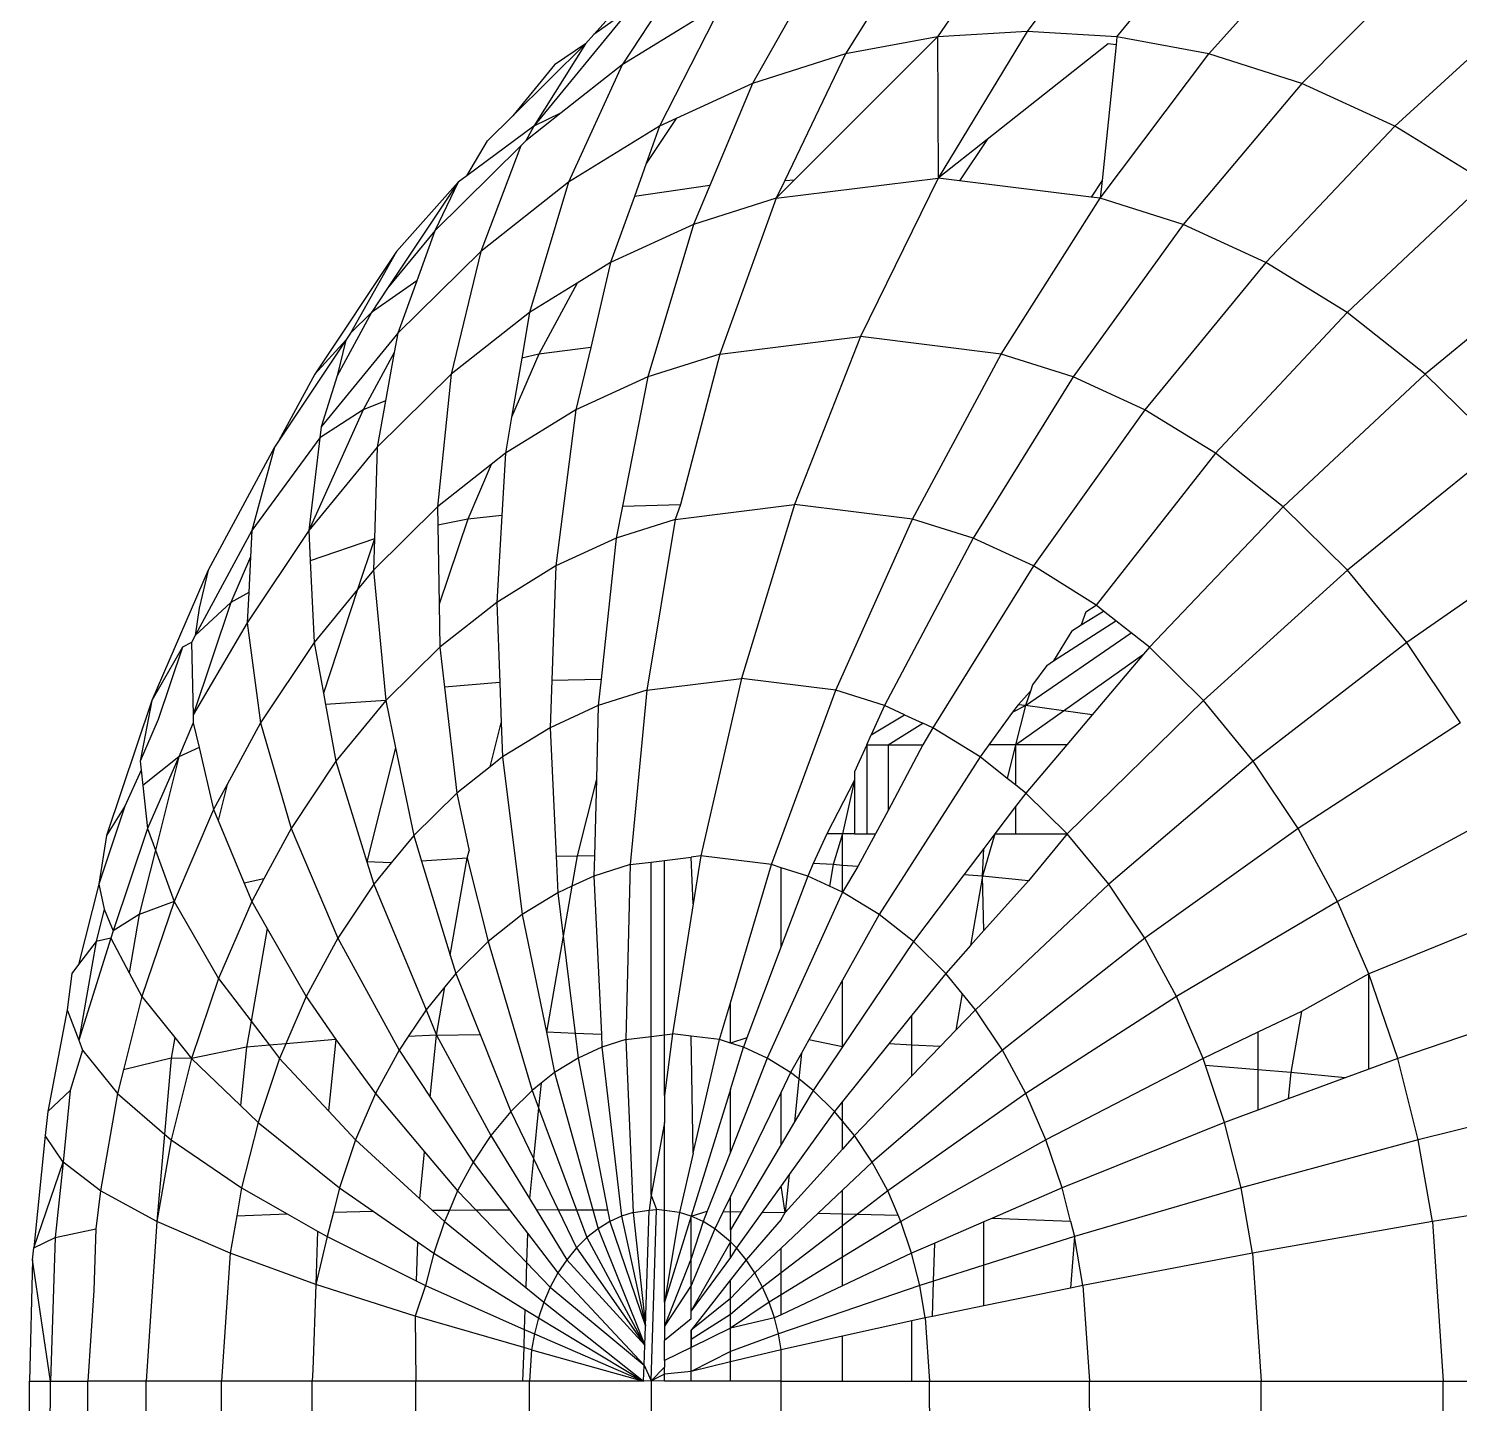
# Model space of a CAD drawing. Header units: millimetres. Extents: x 153 to 4750, y 92 to 3343.
# Drawn here: x 1300.39 to 1306.01, y 1089.03 to 1094.43 of the extents above; entities that cross this region are included whole.
import ezdxf

# ---------------------------------------------------------------- set-up
doc = ezdxf.new("R2010")
doc.units = ezdxf.units.MM

msp = doc.modelspace()

# ---------------------------------------------------------------- linework, layer by layer
for p, q in [((1304.3146, 1094.9147), (1303.9616, 1094.3974)), ((1304.7017, 1094.9383), (1304.3143, 1094.4189)), ((1304.6669, 1094.3974), (1305.0889, 1094.9147)), ((1303.9177, 1094.841), (1303.6001, 1094.3304)), ((1305.4858, 1094.841), (1305.0284, 1094.3304)), ((1302.8666, 1094.6918), (1302.6117, 1094.4065)), ((1303.5161, 1094.7135), (1303.2344, 1094.2142)), ((1305.8873, 1094.7135), (1305.3941, 1094.2142)), ((1302.9363, 1094.614), (1302.7227, 1094.2878)), ((1303.1157, 1094.5294), (1302.7227, 1094.2878)), ((1303.1157, 1094.5294), (1302.8697, 1094.0465)), ((1306.2878, 1094.5294), (1305.7589, 1094.0465)), ((1302.7543, 1094.5081), (1302.3754, 1094.0465)), ((1302.7543, 1094.5081), (1302.6117, 1094.4065)), ((1302.6117, 1094.4065), (1302.5788, 1094.3698)), ((1304.3143, 1094.4189), (1303.9616, 1094.3974)), ((1304.3143, 1094.4189), (1303.965, 1093.8428)), ((1304.6669, 1094.3974), (1304.3143, 1094.4189)), ((1302.5788, 1094.3698), (1302.2923, 1094.0872)), ((1302.5788, 1094.3698), (1302.3754, 1094.0465)), ((1302.5788, 1094.3698), (1302.4569, 1094.2878)), ((1303.9616, 1094.3974), (1303.3997, 1093.8353)), ((1303.9616, 1094.3974), (1303.6001, 1094.3304)), ((1303.9616, 1094.3974), (1303.965, 1093.8428)), ((1304.6327, 1094.3705), (1304.1572, 1093.9947)), ((1304.6637, 1094.3664), (1304.6087, 1093.8336)), ((1304.6637, 1094.3664), (1304.6327, 1094.3705)), ((1304.6669, 1094.3974), (1304.6637, 1094.3664)), ((1305.0284, 1094.3304), (1304.6669, 1094.3974)), ((1303.6001, 1094.3304), (1303.2344, 1094.2142)), ((1303.6001, 1094.3304), (1303.3618, 1093.8336)), ((1304.6015, 1093.7639), (1305.0284, 1094.3304)), ((1305.3941, 1094.2142), (1305.0284, 1094.3304)), ((1302.4569, 1094.2878), (1302.2923, 1094.0872)), ((1302.7227, 1094.2878), (1302.4832, 1094.0989)), ((1302.7227, 1094.2878), (1302.5117, 1093.8264)), ((1303.2344, 1094.2142), (1302.935, 1094.0766)), ((1303.2344, 1094.2142), (1303.0666, 1093.8135)), ((1305.3941, 1094.2142), (1304.9275, 1093.6603)), ((1305.7589, 1094.0465), (1305.3941, 1094.2142)), ((1302.2923, 1094.0872), (1302.1929, 1093.9891)), ((1302.4832, 1094.0989), (1302.3439, 1093.9891)), ((1302.4832, 1094.0989), (1302.3754, 1094.0465)), ((1302.935, 1094.0766), (1302.8168, 1093.8995)), ((1302.935, 1094.0766), (1302.8697, 1094.0465)), ((1302.3754, 1094.0465), (1302.1122, 1093.8516)), ((1302.3754, 1094.0465), (1302.3439, 1093.9891)), ((1302.8697, 1094.0465), (1302.5117, 1093.8264)), ((1302.8697, 1094.0465), (1302.8168, 1093.8995)), ((1305.7589, 1094.0465), (1305.2526, 1093.5109)), ((1306.1168, 1093.8264), (1305.7589, 1094.0465)), ((1302.3241, 1093.9697), (1301.9859, 1093.636)), ((1302.1122, 1093.8516), (1302.1929, 1093.9891)), ((1302.3241, 1093.9697), (1302.1667, 1093.5544)), ((1302.3439, 1093.9891), (1302.3241, 1093.9697)), ((1304.1572, 1093.9947), (1303.965, 1093.8428)), ((1304.1572, 1093.9947), (1304.0489, 1093.8324)), ((1302.8168, 1093.8995), (1302.7705, 1093.7703)), ((1302.1122, 1093.8516), (1302.0783, 1093.8264)), ((1302.0783, 1093.8264), (1301.8009, 1093.4107)), ((1302.0783, 1093.8264), (1301.836, 1093.5544)), ((1302.0783, 1093.8264), (1301.9859, 1093.636)), ((1302.5117, 1093.8264), (1302.1667, 1093.5544)), ((1302.5117, 1093.8264), (1302.3582, 1093.3147)), ((1303.0666, 1093.8135), (1302.7705, 1093.7703)), ((1303.0666, 1093.8135), (1303.0024, 1093.6603)), ((1303.3284, 1093.7639), (1303.965, 1093.8428)), ((1303.3284, 1093.7639), (1303.3997, 1093.8353)), ((1303.3618, 1093.8336), (1303.3284, 1093.7639)), ((1303.3618, 1093.8336), (1303.3997, 1093.8353)), ((1303.965, 1093.8428), (1303.6591, 1093.2197)), ((1304.0489, 1093.8324), (1303.965, 1093.8428)), ((1304.5652, 1093.7684), (1304.0489, 1093.8324)), ((1304.6087, 1093.8336), (1304.5652, 1093.7684)), ((1304.6087, 1093.8336), (1304.6015, 1093.7639)), ((1306.1168, 1093.8264), (1305.5717, 1093.3147)), ((1302.7705, 1093.7703), (1302.6773, 1093.5109)), ((1303.3284, 1093.7639), (1303.0024, 1093.6603)), ((1303.3284, 1093.7639), (1303.1064, 1093.1512)), ((1304.2117, 1093.1512), (1304.6015, 1093.7639)), ((1304.6015, 1093.7639), (1304.5652, 1093.7684)), ((1304.9275, 1093.6603), (1304.6015, 1093.7639)), ((1301.9859, 1093.636), (1301.8009, 1093.4107)), ((1301.9859, 1093.636), (1301.9149, 1093.4389)), ((1303.0024, 1093.6603), (1302.6773, 1093.5109)), ((1303.0024, 1093.6603), (1302.8234, 1093.0612)), ((1304.9275, 1093.6603), (1304.4947, 1093.0612)), ((1305.2526, 1093.5109), (1304.9275, 1093.6603)), ((1301.836, 1093.5544), (1301.5144, 1093.0723)), ((1301.836, 1093.5544), (1301.6549, 1093.2328)), ((1302.1667, 1093.5544), (1301.8406, 1093.2328)), ((1302.1667, 1093.5544), (1302.0507, 1093.0723)), ((1302.6773, 1093.5109), (1302.5463, 1093.4303)), ((1302.6773, 1093.5109), (1302.5988, 1093.1772)), ((1305.2526, 1093.5109), (1304.777, 1092.9315)), ((1305.5717, 1093.3147), (1305.2526, 1093.5109)), ((1306.4618, 1093.5544), (1305.8792, 1093.0723)), ((1301.9149, 1093.4389), (1301.7369, 1093.3147)), ((1301.8009, 1093.4107), (1301.7369, 1093.3147)), ((1301.9149, 1093.4389), (1301.8406, 1093.2328)), ((1302.5463, 1093.4303), (1302.3582, 1093.3147)), ((1302.5463, 1093.4303), (1302.3955, 1093.1512)), ((1301.7369, 1093.3147), (1301.6021, 1093.0652)), ((1301.7369, 1093.3147), (1301.6549, 1093.2328)), ((1302.3582, 1093.3147), (1302.0507, 1093.0723)), ((1302.3582, 1093.3147), (1302.3276, 1093.1346)), ((1305.5717, 1093.3147), (1305.054, 1092.7612)), ((1305.8792, 1093.0723), (1305.5717, 1093.3147)), ((1301.8406, 1093.2328), (1301.5392, 1092.8656)), ((1301.6549, 1093.2328), (1301.6368, 1093.2056)), ((1301.8406, 1093.2328), (1301.827, 1093.1571)), ((1301.6368, 1093.2056), (1301.3723, 1092.8093)), ((1301.6368, 1093.2056), (1301.5144, 1093.0723)), ((1301.6368, 1093.2056), (1301.6021, 1093.0652)), ((1302.5988, 1093.1772), (1302.3955, 1093.1512)), ((1302.5988, 1093.1772), (1302.5411, 1092.9315)), ((1303.1064, 1093.1512), (1303.6591, 1093.2197)), ((1303.6591, 1093.2197), (1303.4003, 1092.5603)), ((1304.2117, 1093.1512), (1303.6591, 1093.2197)), ((1301.827, 1093.1571), (1301.7051, 1092.9315)), ((1301.827, 1093.1571), (1301.7927, 1092.9668)), ((1302.3955, 1093.1512), (1302.2882, 1092.9026)), ((1302.3276, 1093.1346), (1302.2882, 1092.9026)), ((1302.3955, 1093.1512), (1302.3276, 1093.1346)), ((1303.1064, 1093.1512), (1302.8234, 1093.0612)), ((1303.1064, 1093.1512), (1302.9512, 1092.5603)), ((1303.8642, 1092.5028), (1304.2117, 1093.1512)), ((1304.4947, 1093.0612), (1304.2117, 1093.1512)), ((1301.5144, 1093.0723), (1301.3723, 1092.8093)), ((1301.6021, 1093.0652), (1301.5392, 1092.8656)), ((1302.0507, 1093.0723), (1301.76, 1092.7856)), ((1302.0507, 1093.0723), (1301.9971, 1092.5507)), ((1302.8234, 1093.0612), (1302.5411, 1092.9315)), ((1302.8234, 1093.0612), (1302.7236, 1092.553)), ((1304.4947, 1093.0612), (1304.1017, 1092.4273)), ((1304.777, 1092.9315), (1304.4947, 1093.0612)), ((1305.8792, 1093.0723), (1305.321, 1092.5507)), ((1306.1699, 1092.7856), (1305.8792, 1093.0723)), ((1301.7927, 1092.9668), (1301.7051, 1092.9315)), ((1301.7927, 1092.9668), (1301.76, 1092.7856)), ((1301.7051, 1092.9315), (1301.4913, 1092.4583)), ((1301.7051, 1092.9315), (1301.5341, 1092.8225)), ((1302.5411, 1092.9315), (1302.2641, 1092.7612)), ((1302.2882, 1092.9026), (1302.2641, 1092.7612)), ((1302.5411, 1092.9315), (1302.462, 1092.3185)), ((1304.777, 1092.9315), (1304.3386, 1092.3185)), ((1305.054, 1092.7612), (1304.777, 1092.9315)), ((1301.5392, 1092.8656), (1301.5341, 1092.8225)), ((1301.3565, 1092.7856), (1301.0952, 1092.3018)), ((1301.5341, 1092.8225), (1301.2674, 1092.4583)), ((1301.3565, 1092.7856), (1301.2674, 1092.4583)), ((1301.3723, 1092.8093), (1301.3565, 1092.7856)), ((1301.5341, 1092.8225), (1301.4913, 1092.4583)), ((1301.76, 1092.7856), (1301.4913, 1092.4583)), ((1301.76, 1092.7856), (1301.7487, 1092.4257)), ((1306.1699, 1092.7856), (1305.5733, 1092.3018)), ((1302.2641, 1092.7612), (1302.208, 1092.717)), ((1302.2641, 1092.7612), (1302.2497, 1092.5173)), ((1305.054, 1092.7612), (1304.5858, 1092.1639)), ((1305.321, 1092.5507), (1305.054, 1092.7612)), ((1302.208, 1092.717), (1301.9971, 1092.5507)), ((1302.208, 1092.717), (1302.1156, 1092.5028)), ((1301.9971, 1092.5507), (1301.7448, 1092.3018)), ((1301.9971, 1092.5507), (1301.9982, 1092.4783)), ((1302.7236, 1092.553), (1302.6989, 1092.4273)), ((1302.7236, 1092.553), (1302.9512, 1092.5603)), ((1302.9512, 1092.5603), (1302.9312, 1092.5011)), ((1302.9312, 1092.5011), (1303.4003, 1092.5603)), ((1303.4003, 1092.5603), (1303.191, 1091.8763)), ((1303.8642, 1092.5028), (1303.4003, 1092.5603)), ((1305.321, 1092.5507), (1304.7952, 1091.9988)), ((1305.5733, 1092.3018), (1305.321, 1092.5507)), ((1302.1156, 1092.5028), (1301.9982, 1092.4783)), ((1302.1156, 1092.5028), (1302.0029, 1092.1682)), ((1302.2497, 1092.5173), (1302.1156, 1092.5028)), ((1302.2497, 1092.5173), (1302.2295, 1092.1755)), ((1302.9312, 1092.5011), (1302.6989, 1092.4273)), ((1302.9312, 1092.5011), (1302.8192, 1091.8302)), ((1303.5627, 1091.8302), (1303.8642, 1092.5028)), ((1304.1017, 1092.4273), (1303.8642, 1092.5028)), ((1301.2674, 1092.4583), (1301.0442, 1092.045)), ((1301.4913, 1092.4583), (1301.2491, 1092.0952)), ((1301.2674, 1092.4583), (1301.2622, 1092.3542)), ((1301.4913, 1092.4583), (1301.4968, 1092.3381)), ((1301.9982, 1092.4783), (1302.0029, 1092.1682)), ((1306.4386, 1092.4583), (1305.8066, 1092.0176)), ((1301.7487, 1092.4257), (1301.4968, 1092.3381)), ((1301.7487, 1092.4257), (1301.683, 1092.2265)), ((1301.7487, 1092.4257), (1301.7448, 1092.3018)), ((1302.6989, 1092.4273), (1302.462, 1092.3185)), ((1302.6989, 1092.4273), (1302.64, 1091.8742)), ((1304.1017, 1092.4273), (1303.7531, 1091.7697)), ((1304.3386, 1092.3185), (1304.1017, 1092.4273)), ((1301.2622, 1092.3542), (1301.185, 1092.1755)), ((1301.2622, 1092.3542), (1301.2551, 1092.2147)), ((1301.4968, 1092.3381), (1301.5115, 1092.0176)), ((1301.0952, 1092.3018), (1300.8742, 1091.7899)), ((1301.0952, 1092.3018), (1301.0606, 1092.1521)), ((1301.7448, 1092.3018), (1301.683, 1092.2265)), ((1301.7448, 1092.3018), (1301.7936, 1091.7899)), ((1302.462, 1092.3185), (1302.2295, 1092.1755)), ((1302.462, 1092.3185), (1302.4457, 1091.8692)), ((1304.3386, 1092.3185), (1303.943, 1091.6825)), ((1304.5858, 1092.1639), (1304.3386, 1092.3185)), ((1305.5733, 1092.3018), (1305.007, 1091.7899)), ((1305.8066, 1092.0176), (1305.5733, 1092.3018)), ((1301.2551, 1092.2147), (1301.185, 1092.1755)), ((1301.2551, 1092.2147), (1301.2491, 1092.0952)), ((1301.683, 1092.2265), (1301.5115, 1092.0176)), ((1301.683, 1092.2265), (1301.5484, 1091.8185)), ((1301.185, 1092.1755), (1301.0362, 1091.7336)), ((1301.185, 1092.1755), (1301.0442, 1092.045)), ((1302.0029, 1092.1682), (1302.0054, 1091.9988)), ((1302.2295, 1092.1755), (1302.0054, 1091.9988)), ((1302.2295, 1092.1755), (1302.2415, 1091.861)), ((1304.5445, 1092.1388), (1304.5858, 1092.1639)), ((1304.6145, 1092.1413), (1304.5858, 1092.1639)), ((1301.0606, 1092.1521), (1301.0442, 1092.045)), ((1304.4184, 1091.9455), (1304.6634, 1092.1028)), ((1304.5267, 1092.0868), (1304.6145, 1092.1413)), ((1304.5445, 1092.1388), (1304.5267, 1092.0868)), ((1304.6634, 1092.1028), (1304.6145, 1092.1413)), ((1304.7232, 1092.0556), (1304.6634, 1092.1028)), ((1301.0442, 1092.045), (1301.0295, 1092.0176)), ((1301.2491, 1092.0952), (1301.0362, 1091.7336)), ((1301.2491, 1092.0952), (1301.3012, 1091.7024)), ((1304.308, 1091.7697), (1304.7232, 1092.0556)), ((1304.4901, 1092.0641), (1304.4184, 1091.9455)), ((1304.4901, 1092.0641), (1304.5267, 1092.0868)), ((1304.7952, 1091.9988), (1304.7232, 1092.0556)), ((1300.9944, 1091.9988), (1300.8742, 1091.7899)), ((1300.9944, 1091.9988), (1300.8989, 1091.7151)), ((1301.0295, 1092.0176), (1300.9944, 1091.9988)), ((1301.0295, 1092.0176), (1301.0362, 1091.7336)), ((1301.5115, 1092.0176), (1301.3012, 1091.7024)), ((1301.5115, 1092.0176), (1301.5484, 1091.8185)), ((1302.0054, 1091.9988), (1301.7936, 1091.7899)), ((1302.0054, 1091.9988), (1302.0239, 1091.842)), ((1304.7952, 1091.9988), (1304.772, 1091.9715)), ((1305.007, 1091.7899), (1304.7952, 1091.9988)), ((1305.8066, 1092.0176), (1305.2028, 1091.5514)), ((1306.0169, 1091.7024), (1305.8066, 1092.0176)), ((1304.3911, 1091.9279), (1304.4184, 1091.9455)), ((1304.4574, 1091.7491), (1304.772, 1091.9715)), ((1304.772, 1091.9715), (1304.5699, 1091.7336)), ((1302.8192, 1091.8302), (1303.191, 1091.8763)), ((1303.191, 1091.8763), (1303.0315, 1091.1793)), ((1303.5627, 1091.8302), (1303.191, 1091.8763)), ((1304.3911, 1091.9279), (1304.3356, 1091.8516)), ((1302.2415, 1091.861), (1302.0239, 1091.842)), ((1302.0239, 1091.842), (1302.073, 1091.4263)), ((1302.2415, 1091.861), (1302.2475, 1091.7026)), ((1302.4457, 1091.8692), (1302.439, 1091.6825)), ((1302.4457, 1091.8692), (1302.64, 1091.8742)), ((1302.64, 1091.8742), (1302.6288, 1091.7697)), ((1302.8192, 1091.8302), (1302.6288, 1091.7697)), ((1302.8192, 1091.8302), (1302.7536, 1091.1448)), ((1303.3094, 1091.1448), (1303.5627, 1091.8302)), ((1303.7531, 1091.7697), (1303.5627, 1091.8302)), ((1304.327, 1091.8261), (1304.2783, 1091.7728)), ((1304.327, 1091.8261), (1304.308, 1091.7697)), ((1304.3356, 1091.8516), (1304.327, 1091.8261)), ((1300.8742, 1091.7899), (1300.6954, 1091.2589)), ((1300.8742, 1091.7899), (1300.8282, 1091.5514)), ((1301.5484, 1091.8185), (1301.5566, 1091.7739)), ((1301.7936, 1091.7899), (1301.5566, 1091.7739)), ((1301.5566, 1091.7739), (1301.5978, 1091.5514)), ((1301.7936, 1091.7899), (1301.5978, 1091.5514)), ((1301.7936, 1091.7899), (1301.8321, 1091.6038)), ((1302.6288, 1091.7697), (1302.439, 1091.6825)), ((1302.6288, 1091.7697), (1302.6213, 1091.4808)), ((1303.7531, 1091.7697), (1303.7015, 1091.6549)), ((1303.832, 1091.7335), (1303.7531, 1091.7697)), ((1304.2783, 1091.7728), (1304.2571, 1091.7437)), ((1304.2571, 1091.7437), (1304.308, 1091.7697)), ((1304.308, 1091.7697), (1304.2685, 1091.6156)), ((1304.308, 1091.7697), (1304.2783, 1091.7728)), ((1304.4574, 1091.7491), (1304.308, 1091.7697)), ((1305.007, 1091.7899), (1304.4718, 1091.2656)), ((1305.2028, 1091.5514), (1305.007, 1091.7899)), ((1300.8989, 1091.7151), (1300.8282, 1091.5514)), ((1301.0362, 1091.7336), (1301.037, 1091.7024)), ((1303.7015, 1091.6549), (1303.832, 1091.7335)), ((1303.832, 1091.7335), (1303.9041, 1091.7003)), ((1304.2571, 1091.7437), (1304.164, 1091.6156)), ((1304.2685, 1091.6156), (1304.4574, 1091.7491)), ((1304.5699, 1091.7336), (1304.4574, 1091.7491)), ((1304.5699, 1091.7336), (1304.4697, 1091.6156)), ((1301.037, 1091.7024), (1300.9804, 1091.5679)), ((1301.037, 1091.7024), (1301.0599, 1091.6049)), ((1301.3012, 1091.7024), (1301.1703, 1091.46)), ((1301.3012, 1091.7024), (1301.4213, 1091.2868)), ((1302.2039, 1091.5295), (1302.2475, 1091.7026)), ((1302.2475, 1091.7026), (1302.2526, 1091.5679)), ((1302.439, 1091.6825), (1302.2526, 1091.5679)), ((1302.439, 1091.6825), (1302.4626, 1091.1777)), ((1303.6846, 1091.6156), (1303.7015, 1091.6549)), ((1303.7677, 1091.6156), (1303.9041, 1091.7003)), ((1303.943, 1091.6825), (1303.9041, 1091.7003)), ((1303.943, 1091.6825), (1303.9048, 1091.6156)), ((1304.1293, 1091.5679), (1303.943, 1091.6825)), ((1306.0169, 1091.7024), (1305.3793, 1091.2868)), ((1301.0599, 1091.6049), (1300.9804, 1091.5679)), ((1301.0599, 1091.6049), (1301.117, 1091.3614)), ((1301.8321, 1091.6038), (1301.7193, 1091.1558)), ((1301.8321, 1091.6038), (1301.9033, 1091.2589)), ((1303.6846, 1091.6156), (1303.6544, 1091.5503)), ((1303.6846, 1091.6156), (1303.6846, 1091.2656)), ((1303.6846, 1091.6156), (1303.7677, 1091.6156)), ((1303.7677, 1091.6156), (1303.7677, 1091.3572)), ((1303.7677, 1091.6156), (1303.9048, 1091.6156)), ((1303.9048, 1091.6156), (1303.7677, 1091.3572)), ((1304.164, 1091.6156), (1304.1293, 1091.5679)), ((1304.2685, 1091.6156), (1304.164, 1091.6156)), ((1304.2685, 1091.6156), (1304.236, 1091.4837)), ((1304.2685, 1091.6156), (1304.2685, 1091.4581)), ((1304.4697, 1091.6156), (1304.2685, 1091.6156)), ((1304.4697, 1091.6156), (1304.3089, 1091.4263)), ((1300.8282, 1091.5514), (1300.832, 1091.5166)), ((1300.9804, 1091.5679), (1300.8388, 1091.4557)), ((1300.9804, 1091.5679), (1300.8575, 1091.2868)), ((1300.9804, 1091.5679), (1300.8883, 1091.2019)), ((1301.5978, 1091.5514), (1301.4213, 1091.2868)), ((1301.5978, 1091.5514), (1301.7193, 1091.1558)), ((1302.2526, 1091.5679), (1302.2039, 1091.5295)), ((1302.2526, 1091.5679), (1302.3301, 1090.9487)), ((1303.6544, 1091.5503), (1303.6361, 1091.5095)), ((1304.1293, 1091.5679), (1303.7329, 1090.9487)), ((1304.236, 1091.4837), (1304.1293, 1091.5679)), ((1305.2028, 1091.5514), (1304.6355, 1091.0677)), ((1305.3793, 1091.2868), (1305.2028, 1091.5514)), ((1300.832, 1091.5166), (1300.7685, 1091.374)), ((1300.832, 1091.5166), (1300.8388, 1091.4557)), ((1302.2039, 1091.5295), (1302.073, 1091.4263)), ((1303.6361, 1091.5095), (1303.6361, 1091.4774)), ((1304.2685, 1091.4581), (1304.236, 1091.4837)), ((1300.8388, 1091.4557), (1300.8575, 1091.2868)), ((1301.1703, 1091.46), (1301.117, 1091.3614)), ((1301.1703, 1091.46), (1301.1347, 1091.3187)), ((1302.073, 1091.4263), (1301.9033, 1091.2589)), ((1302.073, 1091.4263), (1302.1208, 1091.1993)), ((1302.6213, 1091.4808), (1302.5454, 1091.1793)), ((1302.6213, 1091.4808), (1302.6133, 1091.1781)), ((1303.6361, 1091.4774), (1303.5264, 1091.2656)), ((1303.6361, 1091.4774), (1303.5885, 1091.2656)), ((1303.6361, 1091.4774), (1303.6361, 1091.2656)), ((1304.3089, 1091.4263), (1304.2685, 1091.4581)), ((1304.3089, 1091.4263), (1304.2685, 1091.373)), ((1304.4718, 1091.2656), (1304.3089, 1091.4263)), ((1300.7685, 1091.374), (1300.6653, 1091.0677)), ((1300.7685, 1091.374), (1300.6954, 1091.2589)), ((1304.2685, 1091.373), (1304.1872, 1091.2656)), ((1304.2685, 1091.373), (1304.2685, 1091.2656)), ((1301.117, 1091.3614), (1300.9613, 1091.0006)), ((1301.117, 1091.3614), (1301.1347, 1091.3187)), ((1301.1347, 1091.3187), (1301.237, 1091.0722)), ((1303.7677, 1091.3572), (1303.7183, 1091.2656)), ((1306.2011, 1091.3614), (1305.5339, 1091.0006)), ((1300.6954, 1091.2589), (1300.6653, 1091.0677)), ((1300.8575, 1091.2868), (1300.7222, 1090.8849)), ((1300.8575, 1091.2868), (1300.8883, 1091.2019)), ((1301.4213, 1091.2868), (1301.3145, 1091.089)), ((1301.4213, 1091.2868), (1301.6049, 1090.8557)), ((1301.9033, 1091.2589), (1301.815, 1091.1513)), ((1301.9033, 1091.2589), (1301.9338, 1091.1591)), ((1303.5264, 1091.2656), (1303.4738, 1091.1487)), ((1303.5885, 1091.2656), (1303.5264, 1091.2656)), ((1303.5885, 1091.2656), (1303.5523, 1091.1448)), ((1303.5885, 1091.1421), (1303.5885, 1091.2656)), ((1303.6361, 1091.2656), (1303.5885, 1091.2656)), ((1303.6361, 1091.2656), (1303.6846, 1091.2656)), ((1303.7183, 1091.2656), (1303.6491, 1091.1374)), ((1303.6846, 1091.2656), (1303.7183, 1091.2656)), ((1304.1872, 1091.2656), (1304.1394, 1091.0996)), ((1304.1872, 1091.2656), (1304.1442, 1091.2087)), ((1304.1872, 1091.2656), (1304.2685, 1091.2656)), ((1304.2685, 1091.2656), (1304.4718, 1091.2656)), ((1304.4718, 1091.2656), (1304.3195, 1091.0812)), ((1304.6355, 1091.0677), (1304.4718, 1091.2656)), ((1305.3793, 1091.2868), (1304.777, 1090.8557)), ((1305.5339, 1091.0006), (1305.3793, 1091.2868)), ((1300.8883, 1091.2019), (1300.8246, 1090.9487)), ((1300.8883, 1091.2019), (1300.9613, 1091.0006)), ((1304.1442, 1091.2087), (1304.0658, 1091.1053)), ((1304.1394, 1091.0996), (1304.1442, 1091.2087)), ((1301.815, 1091.1513), (1301.7193, 1091.1558)), ((1301.7193, 1091.1558), (1301.7464, 1091.0677)), ((1301.815, 1091.1513), (1301.7464, 1091.0677)), ((1302.1137, 1091.1709), (1301.9338, 1091.1591)), ((1301.9338, 1091.1591), (1302.0472, 1090.7888)), ((1302.0472, 1090.7888), (1302.1137, 1091.1709)), ((1302.1137, 1091.1709), (1302.1208, 1091.1993)), ((1302.1137, 1091.1709), (1302.1958, 1090.8429)), ((1302.4626, 1091.1777), (1302.5454, 1091.1793)), ((1302.4626, 1091.1777), (1302.4694, 1091.0344)), ((1302.5454, 1091.1793), (1302.5246, 1091.0598)), ((1302.6133, 1091.1781), (1302.5454, 1091.1793)), ((1302.6133, 1091.1781), (1302.6113, 1091.0996)), ((1302.7536, 1091.1448), (1302.6113, 1091.0996)), ((1302.7536, 1091.1448), (1302.7372, 1090.4575)), ((1302.7536, 1091.1448), (1302.837, 1091.1552)), ((1302.837, 1091.1552), (1302.8888, 1091.1616)), ((1302.837, 1090.4699), (1302.837, 1091.1552)), ((1302.8888, 1091.1616), (1302.9933, 1091.1746)), ((1302.8888, 1090.4763), (1302.8888, 1091.1616)), ((1303.0315, 1091.1793), (1302.9933, 1091.1746)), ((1303.0016, 1090.9903), (1302.9933, 1091.1746)), ((1303.0315, 1091.1793), (1303.0016, 1090.9903)), ((1303.3094, 1091.1448), (1303.0315, 1091.1793)), ((1303.1477, 1090.6017), (1303.3094, 1091.1448)), ((1303.3475, 1091.1327), (1303.3094, 1091.1448)), ((1303.4738, 1091.1487), (1303.4517, 1091.0996)), ((1303.5523, 1091.1448), (1303.4738, 1091.1487)), ((1303.5523, 1091.1448), (1303.5376, 1091.0601)), ((1303.5885, 1091.1421), (1303.5523, 1091.1448)), ((1301.3145, 1091.089), (1301.237, 1091.0722)), ((1301.3145, 1091.089), (1301.2667, 1091.0006)), ((1302.6113, 1091.0996), (1302.5246, 1091.0598)), ((1302.6113, 1091.0996), (1302.6407, 1090.4778)), ((1303.3475, 1090.8227), (1303.3475, 1091.1327)), ((1303.4517, 1091.0996), (1303.3475, 1091.1327)), ((1303.4517, 1091.0996), (1303.3475, 1090.8227)), ((1303.5376, 1091.0601), (1303.4517, 1091.0996)), ((1303.5885, 1091.0368), (1303.5885, 1091.1421)), ((1303.6491, 1091.1374), (1303.5885, 1091.1421)), ((1303.6491, 1091.1374), (1303.5885, 1091.0368)), ((1304.0658, 1091.1053), (1303.8672, 1090.8429)), ((1304.1394, 1091.0996), (1304.0658, 1091.1053)), ((1304.1394, 1091.0996), (1304.0919, 1090.8271)), ((1304.3195, 1091.0812), (1304.1394, 1091.0996)), ((1304.1442, 1090.8854), (1304.1394, 1091.0996)), ((1300.6653, 1091.0677), (1300.5861, 1090.7529)), ((1300.6653, 1091.0677), (1300.6869, 1090.9705)), ((1301.237, 1091.0722), (1301.2667, 1091.0006)), ((1301.7464, 1091.0677), (1301.6049, 1090.8557)), ((1301.7464, 1091.0677), (1301.9516, 1090.5748)), ((1302.4694, 1091.0344), (1302.3301, 1090.9487)), ((1302.5246, 1091.0598), (1302.4694, 1091.0344)), ((1302.4694, 1091.0344), (1302.4904, 1090.8633)), ((1302.5246, 1091.0598), (1302.4904, 1090.8633)), ((1303.5885, 1091.0368), (1303.2927, 1090.3845)), ((1303.5885, 1091.0368), (1303.5376, 1091.0601)), ((1303.7329, 1090.9487), (1303.5885, 1091.0368)), ((1304.6355, 1091.0677), (1304.1114, 1090.5748)), ((1304.3195, 1091.0812), (1304.1442, 1090.8854)), ((1304.777, 1090.8557), (1304.6355, 1091.0677)), ((1300.9613, 1091.0006), (1300.8246, 1090.9487)), ((1300.9613, 1091.0006), (1300.8352, 1090.6263)), ((1300.9613, 1091.0006), (1301.136, 1090.6977)), ((1301.2667, 1091.0006), (1301.136, 1090.6977)), ((1301.2667, 1091.0006), (1301.3276, 1090.8942)), ((1303.0016, 1090.9903), (1302.921, 1090.4803)), ((1305.5339, 1091.0006), (1304.9009, 1090.6263)), ((1305.6568, 1090.7159), (1305.5339, 1091.0006)), ((1306.3568, 1091.0006), (1305.6568, 1090.7159)), ((1300.6869, 1090.9705), (1300.6548, 1090.8429)), ((1300.6869, 1090.9705), (1300.7222, 1090.8849)), ((1300.8246, 1090.9487), (1300.7222, 1090.8849)), ((1300.8246, 1090.9487), (1300.7849, 1090.7203)), ((1302.3301, 1090.9487), (1302.1958, 1090.8429)), ((1302.3301, 1090.9487), (1302.4248, 1090.486)), ((1303.7329, 1090.9487), (1303.5885, 1090.6911)), ((1303.8672, 1090.8429), (1303.7329, 1090.9487)), ((1300.7222, 1090.8849), (1300.7124, 1090.8557)), ((1301.3276, 1090.8942), (1301.2642, 1090.53)), ((1301.3276, 1090.8942), (1301.481, 1090.6263)), ((1302.4904, 1090.8633), (1302.4248, 1090.486)), ((1302.4904, 1090.8633), (1302.5373, 1090.4817)), ((1304.1442, 1090.8854), (1304.0919, 1090.8271)), ((1300.6548, 1090.8429), (1300.5861, 1090.7529)), ((1300.7124, 1090.8557), (1300.5872, 1090.4545)), ((1300.6548, 1090.8429), (1300.5872, 1090.4545)), ((1300.7124, 1090.8557), (1300.6548, 1090.8429)), ((1300.7124, 1090.8557), (1300.7849, 1090.7203)), ((1301.6049, 1090.8557), (1301.481, 1090.6263)), ((1301.6049, 1090.8557), (1301.8459, 1090.4163)), ((1302.1958, 1090.8429), (1302.0689, 1090.7177)), ((1302.1958, 1090.8429), (1302.3684, 1090.2579)), ((1303.3475, 1090.8227), (1303.2128, 1090.4647)), ((1303.8672, 1090.8429), (1303.5885, 1090.4286)), ((1303.9941, 1090.7177), (1303.8672, 1090.8429)), ((1304.0919, 1090.8271), (1303.9941, 1090.7177)), ((1304.777, 1090.8557), (1304.2171, 1090.4163)), ((1304.9009, 1090.6263), (1304.777, 1090.8557)), ((1300.5861, 1090.7529), (1300.5592, 1090.7177)), ((1302.0472, 1090.7888), (1302.0689, 1090.7177)), ((1300.5592, 1090.7177), (1300.5412, 1090.5748)), ((1300.7849, 1090.7203), (1300.8352, 1090.6263)), ((1301.136, 1090.6977), (1301.0302, 1090.3836)), ((1301.136, 1090.6977), (1301.2642, 1090.53)), ((1302.0689, 1090.7177), (1302.0257, 1090.6651)), ((1302.0689, 1090.7177), (1302.1645, 1090.477)), ((1303.9941, 1090.7177), (1303.8613, 1090.5527)), ((1304.0591, 1090.6385), (1303.9941, 1090.7177)), ((1305.6568, 1090.7159), (1305.3921, 1090.5678)), ((1305.6568, 1090.3415), (1305.6568, 1090.7159)), ((1305.7705, 1090.3836), (1305.6568, 1090.7159)), ((1302.0257, 1090.6651), (1301.9516, 1090.5748)), ((1301.9926, 1090.4748), (1302.0257, 1090.6651)), ((1303.5885, 1090.6911), (1303.4568, 1090.4563)), ((1303.5885, 1090.4286), (1303.5885, 1090.6911)), ((1304.0591, 1090.6385), (1304.0341, 1090.4947)), ((1304.1114, 1090.5748), (1304.0591, 1090.6385)), ((1300.8352, 1090.6263), (1300.7629, 1090.3391)), ((1300.8352, 1090.6263), (1300.9642, 1090.4657)), ((1301.481, 1090.6263), (1301.4009, 1090.4408)), ((1301.481, 1090.6263), (1301.597, 1090.4575)), ((1303.1048, 1090.4575), (1303.1477, 1090.6017)), ((1303.1477, 1090.4439), (1303.1477, 1090.6017)), ((1304.9009, 1090.6263), (1304.3097, 1090.2449)), ((1305.0057, 1090.3836), (1304.9009, 1090.6263)), ((1306.4829, 1090.6263), (1305.7705, 1090.3836)), ((1300.5412, 1090.5748), (1300.4648, 1090.1751)), ((1300.5412, 1090.5748), (1300.5872, 1090.4545)), ((1301.2642, 1090.53), (1301.2464, 1090.4276)), ((1301.2642, 1090.53), (1301.3366, 1090.4353)), ((1301.9516, 1090.5748), (1301.8817, 1090.47)), ((1301.9516, 1090.5748), (1301.9926, 1090.4748)), ((1303.8613, 1090.5527), (1303.7709, 1090.4404)), ((1303.8613, 1090.4358), (1303.8613, 1090.5527)), ((1304.1114, 1090.5748), (1304.0341, 1090.4947)), ((1304.2171, 1090.4163), (1304.1114, 1090.5748)), ((1305.3921, 1090.5678), (1305.2213, 1090.4864)), ((1305.3921, 1090.5678), (1305.3504, 1090.3279)), ((1301.8817, 1090.47), (1301.8459, 1090.4163)), ((1301.9926, 1090.4748), (1301.8817, 1090.47)), ((1301.9679, 1090.2317), (1301.9926, 1090.4748)), ((1301.9926, 1090.4748), (1302.1645, 1090.477)), ((1301.9926, 1090.4748), (1302.2069, 1090.0806)), ((1302.1645, 1090.477), (1302.2844, 1090.1751)), ((1302.4248, 1090.486), (1302.4571, 1090.3279)), ((1302.5373, 1090.4817), (1302.4248, 1090.486)), ((1302.6407, 1090.4778), (1302.5373, 1090.4817)), ((1302.5373, 1090.4817), (1302.5492, 1090.3845)), ((1302.6407, 1090.4778), (1302.6431, 1090.4276)), ((1302.7372, 1090.4575), (1302.837, 1090.4699)), ((1302.837, 1090.4699), (1302.8888, 1090.4763)), ((1302.837, 1089.8454), (1302.837, 1090.4699)), ((1302.8888, 1090.4763), (1302.921, 1090.4803)), ((1302.921, 1090.4803), (1302.8888, 1090.2372)), ((1302.8888, 1090.2372), (1302.8888, 1090.4763)), ((1302.9933, 1090.4713), (1302.921, 1090.4803)), ((1303.0016, 1090.0107), (1302.9933, 1090.4713)), ((1303.1048, 1090.4575), (1302.9933, 1090.4713)), ((1304.0341, 1090.4947), (1303.972, 1090.4302)), ((1305.2213, 1090.4864), (1305.0057, 1090.3836)), ((1305.2213, 1090.4864), (1305.2213, 1090.3385)), ((1300.6018, 1090.4163), (1300.553, 1090.2579)), ((1300.5872, 1090.4545), (1300.6018, 1090.4163)), ((1300.6018, 1090.4163), (1300.7392, 1090.2449)), ((1300.9642, 1090.4657), (1300.9501, 1090.3845)), ((1300.9642, 1090.4657), (1301.0302, 1090.3836)), ((1301.2464, 1090.4276), (1301.0302, 1090.3836)), ((1301.2464, 1090.4276), (1301.2231, 1090.1977)), ((1301.3366, 1090.4353), (1301.2464, 1090.4276)), ((1301.4009, 1090.4408), (1301.3366, 1090.4353)), ((1301.3366, 1090.4353), (1301.3762, 1090.3836)), ((1301.4009, 1090.4408), (1301.3762, 1090.3836)), ((1301.597, 1090.4575), (1301.4009, 1090.4408)), ((1301.597, 1090.4575), (1301.5685, 1090.1775)), ((1301.597, 1090.4575), (1301.7533, 1090.2449)), ((1301.8459, 1090.4163), (1301.7533, 1090.2449)), ((1301.8459, 1090.4163), (1301.9679, 1090.2317)), ((1302.6431, 1090.4276), (1302.5492, 1090.3845)), ((1302.7372, 1090.4575), (1302.6431, 1090.4276)), ((1302.6431, 1090.4276), (1302.72, 1089.7635)), ((1302.7372, 1090.4575), (1302.7664, 1089.7783)), ((1303.0016, 1090.0107), (1303.1048, 1090.4575)), ((1303.1477, 1090.4439), (1303.1048, 1090.4575)), ((1303.2128, 1090.4647), (1303.1477, 1090.4439)), ((1303.1989, 1090.4276), (1303.1477, 1090.4439)), ((1303.1477, 1090.2613), (1303.1989, 1090.4276)), ((1303.2128, 1090.4647), (1303.1989, 1090.4276)), ((1303.2927, 1090.3845), (1303.1989, 1090.4276)), ((1303.4568, 1090.4563), (1303.4273, 1090.4036)), ((1303.5885, 1090.4286), (1303.4568, 1090.4563)), ((1303.5885, 1090.4286), (1303.4736, 1090.2579)), ((1303.7709, 1090.4404), (1303.5885, 1090.2136)), ((1304.2171, 1090.4163), (1303.705, 1089.9758)), ((1303.8613, 1090.4358), (1303.7709, 1090.4404)), ((1303.8613, 1090.3154), (1303.8613, 1090.4358)), ((1303.972, 1090.4302), (1303.8613, 1090.4358)), ((1303.972, 1090.4302), (1303.8613, 1090.3154)), ((1304.3097, 1090.2449), (1304.2171, 1090.4163)), ((1300.9501, 1090.3845), (1300.7629, 1090.3391)), ((1300.9501, 1090.3845), (1300.9239, 1090.0856)), ((1301.0302, 1090.3836), (1300.9496, 1090.0634)), ((1301.0302, 1090.3836), (1300.9501, 1090.3845)), ((1301.0302, 1090.3836), (1301.2231, 1090.1977)), ((1301.3762, 1090.3836), (1301.2914, 1090.1318)), ((1301.3762, 1090.3836), (1301.5685, 1090.1775)), ((1302.5492, 1090.3845), (1302.4571, 1090.3279)), ((1302.5492, 1090.3845), (1302.6648, 1089.7877)), ((1303.2927, 1090.3845), (1303.1477, 1090.0148)), ((1303.3848, 1090.3279), (1303.2927, 1090.3845)), ((1303.4273, 1090.4036), (1303.3848, 1090.3279)), ((1303.4273, 1090.4036), (1303.417, 1090.3025)), ((1305.0057, 1090.3836), (1304.388, 1090.0634)), ((1305.0151, 1090.3555), (1305.0057, 1090.3836)), ((1305.7705, 1090.3836), (1305.6568, 1090.3415)), ((1305.8511, 1090.0634), (1305.7705, 1090.3836)), ((1300.7629, 1090.3391), (1300.7392, 1090.2449)), ((1302.4571, 1090.3279), (1302.404, 1090.286)), ((1302.4571, 1090.3279), (1302.6076, 1089.788)), ((1303.3848, 1090.3279), (1303.3475, 1090.2512)), ((1303.417, 1090.3025), (1303.3848, 1090.3279)), ((1303.417, 1090.3025), (1303.3999, 1090.1338)), ((1303.4736, 1090.2579), (1303.417, 1090.3025)), ((1303.8613, 1090.3154), (1303.6351, 1090.0806)), ((1305.0905, 1090.1318), (1305.0151, 1090.3555)), ((1305.2213, 1090.3385), (1305.0151, 1090.3555)), ((1305.2213, 1090.3385), (1305.2213, 1090.1802)), ((1305.3504, 1090.3279), (1305.2213, 1090.3385)), ((1305.3504, 1090.3279), (1305.3398, 1090.2241)), ((1305.5641, 1090.3072), (1305.3398, 1090.2241)), ((1305.5641, 1090.3072), (1305.3504, 1090.3279)), ((1305.6568, 1090.3415), (1305.5641, 1090.3072)), ((1300.553, 1090.2579), (1300.4648, 1090.1751)), ((1300.553, 1090.2579), (1300.5251, 1089.9758)), ((1300.7392, 1090.2449), (1300.6727, 1089.8624)), ((1300.7392, 1090.2449), (1300.9239, 1090.0856)), ((1301.7533, 1090.2449), (1301.675, 1090.0634)), ((1301.7533, 1090.2449), (1301.946, 1090.0163)), ((1302.3684, 1090.2579), (1302.2844, 1090.1751)), ((1302.404, 1090.286), (1302.3684, 1090.2579)), ((1302.3684, 1090.2579), (1302.3941, 1090.1888)), ((1302.404, 1090.286), (1302.3941, 1090.1888)), ((1303.1477, 1090.2613), (1302.9933, 1089.7638)), ((1303.1477, 1090.0148), (1303.1477, 1090.2613)), ((1303.3475, 1090.2512), (1303.1477, 1089.8405)), ((1303.3475, 1090.0456), (1303.3475, 1090.2512)), ((1303.4736, 1090.2579), (1303.3999, 1090.1338)), ((1303.5575, 1090.1751), (1303.4736, 1090.2579)), ((1304.3097, 1090.2449), (1303.7663, 1089.8624)), ((1304.388, 1090.0634), (1304.3097, 1090.2449)), ((1306.5789, 1090.2449), (1305.8511, 1090.0634)), ((1301.2231, 1090.1977), (1301.2914, 1090.1318)), ((1301.9679, 1090.2317), (1302.137, 1089.9758)), ((1302.3941, 1090.1888), (1302.3739, 1089.9895)), ((1302.3941, 1090.1888), (1302.5437, 1089.7884)), ((1302.8888, 1090.2372), (1302.8888, 1090.1319)), ((1303.5885, 1090.2136), (1303.5575, 1090.1751)), ((1303.5885, 1090.1374), (1303.5885, 1090.2136)), ((1305.3398, 1090.2241), (1305.2213, 1090.1802)), ((1300.4648, 1090.1751), (1300.4553, 1090.0806)), ((1301.2914, 1090.1318), (1301.2269, 1089.8752)), ((1301.2914, 1090.1318), (1301.6116, 1089.8752)), ((1301.5685, 1090.1775), (1301.675, 1090.0634)), ((1302.2844, 1090.1751), (1302.2069, 1090.0806)), ((1302.2844, 1090.1751), (1302.3739, 1089.9895)), ((1302.8888, 1090.1319), (1302.837, 1089.8454)), ((1302.8888, 1089.7856), (1302.8888, 1090.1319)), ((1303.3999, 1090.1338), (1303.3475, 1090.0456)), ((1303.5575, 1090.1751), (1303.3789, 1089.9268)), ((1303.5885, 1090.1374), (1303.5575, 1090.1751)), ((1303.5885, 1090.027), (1303.5885, 1090.1374)), ((1303.6351, 1090.0806), (1303.5885, 1090.1374)), ((1305.0905, 1090.1318), (1304.4514, 1089.8752)), ((1305.2213, 1090.1802), (1305.0905, 1090.1318)), ((1305.1551, 1089.8752), (1305.0905, 1090.1318)), ((1300.4553, 1090.0806), (1300.4103, 1089.6388)), ((1300.5251, 1089.9758), (1300.4553, 1090.0806)), ((1300.9239, 1090.0856), (1300.8937, 1089.7424)), ((1300.9239, 1090.0856), (1300.9496, 1090.0634)), ((1302.2069, 1090.0806), (1302.137, 1089.9758)), ((1302.2069, 1090.0806), (1302.358, 1089.8327)), ((1303.6351, 1090.0806), (1303.5885, 1090.027)), ((1303.705, 1089.9758), (1303.6351, 1090.0806)), ((1300.9496, 1090.0634), (1300.8937, 1089.7424)), ((1300.9496, 1090.0634), (1301.2269, 1089.8752)), ((1301.675, 1090.0634), (1301.6116, 1089.8752)), ((1301.675, 1090.0634), (1301.9272, 1089.8314)), ((1303.3475, 1090.0456), (1303.1903, 1089.781)), ((1303.5885, 1090.027), (1303.3638, 1089.7783)), ((1304.388, 1090.0634), (1303.8181, 1089.7424)), ((1304.4514, 1089.8752), (1304.388, 1090.0634)), ((1305.8511, 1090.0634), (1305.1551, 1089.8752)), ((1305.9069, 1089.7424), (1305.8511, 1090.0634)), ((1300.4103, 1089.6388), (1300.5251, 1089.9758)), ((1300.5251, 1089.9758), (1300.4942, 1089.6797)), ((1300.6727, 1089.8624), (1300.5251, 1089.9758)), ((1301.9272, 1089.8314), (1301.946, 1090.0163)), ((1301.946, 1090.0163), (1302.0757, 1089.8624)), ((1302.137, 1089.9758), (1302.0757, 1089.8624)), ((1302.137, 1089.9758), (1302.2798, 1089.789)), ((1302.3739, 1089.9895), (1302.358, 1089.8327)), ((1302.3739, 1089.9895), (1302.4706, 1089.7888)), ((1303.0016, 1090.0107), (1302.9479, 1089.7783)), ((1303.1477, 1090.0148), (1303.0568, 1089.7831)), ((1303.705, 1089.9758), (1303.5885, 1089.8656)), ((1303.7663, 1089.8624), (1303.705, 1089.9758)), ((1303.3789, 1089.9268), (1303.3475, 1089.8833)), ((1303.3789, 1089.9268), (1303.3638, 1089.7783)), ((1300.6727, 1089.8624), (1300.6542, 1089.7142)), ((1300.8937, 1089.7424), (1300.6727, 1089.8624)), ((1301.2269, 1089.8752), (1301.2076, 1089.7647)), ((1301.2269, 1089.8752), (1301.406, 1089.7731)), ((1301.6116, 1089.8752), (1301.5875, 1089.7795)), ((1301.6116, 1089.8752), (1301.7445, 1089.7829)), ((1302.0757, 1089.8624), (1302.0434, 1089.7875)), ((1302.0757, 1089.8624), (1302.1472, 1089.7882)), ((1303.3475, 1089.8833), (1303.273, 1089.7797)), ((1303.3638, 1089.7783), (1303.3475, 1089.8833)), ((1303.5885, 1089.8656), (1303.4927, 1089.775)), ((1303.5885, 1089.7727), (1303.5885, 1089.8656)), ((1303.7663, 1089.8624), (1303.6477, 1089.7712)), ((1303.8074, 1089.7672), (1303.7663, 1089.8624)), ((1304.4514, 1089.8752), (1304.1776, 1089.7561)), ((1304.4846, 1089.7433), (1304.4514, 1089.8752)), ((1305.1551, 1089.8752), (1304.4997, 1089.6834)), ((1305.1998, 1089.618), (1305.1551, 1089.8752)), ((1306.6454, 1089.8624), (1305.9069, 1089.7424)), ((1301.9272, 1089.8314), (1301.9753, 1089.7871)), ((1302.358, 1089.8327), (1302.3844, 1089.7893)), ((1302.837, 1089.8454), (1302.8292, 1089.7868)), ((1302.837, 1089.8454), (1302.8572, 1089.7895)), ((1303.1477, 1089.8405), (1303.1193, 1089.7822)), ((1303.1477, 1089.7093), (1303.1477, 1089.8405)), ((1300.8937, 1089.7424), (1300.8512, 1089.1156)), ((1301.1821, 1089.618), (1300.8937, 1089.7424)), ((1301.2076, 1089.7647), (1301.1821, 1089.618)), ((1301.2076, 1089.7647), (1301.406, 1089.7731)), ((1301.406, 1089.7731), (1301.5255, 1089.705)), ((1301.5875, 1089.7795), (1301.5633, 1089.6834)), ((1301.5875, 1089.7795), (1301.7445, 1089.7829)), ((1301.7445, 1089.7829), (1301.9185, 1089.662)), ((1301.9753, 1089.7871), (1302.0434, 1089.7875)), ((1301.9753, 1089.7871), (1302.0239, 1089.7424)), ((1302.0239, 1089.7424), (1301.982, 1089.618)), ((1302.0434, 1089.7875), (1302.0239, 1089.7424)), ((1302.0239, 1089.7424), (1302.3433, 1089.4827)), ((1302.0434, 1089.7875), (1302.1472, 1089.7882)), ((1302.1472, 1089.7882), (1302.2798, 1089.789)), ((1302.1472, 1089.7882), (1302.3466, 1089.5811)), ((1302.2798, 1089.789), (1302.3505, 1089.6966)), ((1302.3844, 1089.7893), (1302.5046, 1089.5921)), ((1302.3844, 1089.7893), (1302.4706, 1089.7888)), ((1302.4706, 1089.7888), (1302.5429, 1089.6388)), ((1302.4706, 1089.7888), (1302.5437, 1089.7884)), ((1302.5437, 1089.7884), (1302.5843, 1089.6797)), ((1302.5437, 1089.7884), (1302.6076, 1089.788)), ((1302.6076, 1089.788), (1302.6281, 1089.7142)), ((1302.6076, 1089.788), (1302.6648, 1089.7877)), ((1302.6736, 1089.7422), (1302.6281, 1089.7142)), ((1302.6648, 1089.7877), (1302.6736, 1089.7422)), ((1302.72, 1089.7635), (1302.6736, 1089.7422)), ((1302.6736, 1089.7422), (1302.814, 1089.3314)), ((1302.7664, 1089.7783), (1302.72, 1089.7635)), ((1302.72, 1089.7635), (1302.814, 1089.3314)), ((1302.7664, 1089.7783), (1302.8292, 1089.7868)), ((1302.7664, 1089.7783), (1302.814, 1089.3314)), ((1302.814, 1089.3314), (1302.8292, 1089.7868)), ((1302.8292, 1089.7868), (1302.8572, 1089.7895)), ((1302.837, 1089.1159), (1302.8572, 1089.7895)), ((1302.8888, 1089.7856), (1302.8572, 1089.7895)), ((1302.9479, 1089.7783), (1302.8888, 1089.7856)), ((1302.8888, 1089.4253), (1302.8888, 1089.7856)), ((1302.9479, 1089.7783), (1302.8888, 1089.4253)), ((1302.9933, 1089.7638), (1302.8888, 1089.4253)), ((1302.9933, 1089.7638), (1302.9479, 1089.7783)), ((1302.9933, 1089.7638), (1303.0568, 1089.7831)), ((1303.0407, 1089.7422), (1302.9933, 1089.7638)), ((1302.9933, 1089.5965), (1302.9933, 1089.7638)), ((1303.0407, 1089.7422), (1302.9933, 1089.5965)), ((1303.0568, 1089.7831), (1303.0407, 1089.7422)), ((1303.0862, 1089.7142), (1303.0407, 1089.7422)), ((1303.1193, 1089.7822), (1303.0862, 1089.7142)), ((1303.1193, 1089.7822), (1303.1903, 1089.781)), ((1303.1903, 1089.781), (1303.1477, 1089.7093)), ((1303.273, 1089.7797), (1303.1715, 1089.6388)), ((1303.3475, 1089.7503), (1303.2098, 1089.5921)), ((1303.273, 1089.7797), (1303.3638, 1089.7783)), ((1303.3475, 1089.7503), (1303.3638, 1089.7783)), ((1303.4927, 1089.775), (1303.3475, 1089.6379)), ((1303.4927, 1089.775), (1303.5885, 1089.7727)), ((1303.5885, 1089.7727), (1303.6477, 1089.7712)), ((1303.5885, 1089.7257), (1303.5885, 1089.7727)), ((1303.6477, 1089.7712), (1303.5885, 1089.7257)), ((1303.8181, 1089.7424), (1303.5885, 1089.6017)), ((1303.6477, 1089.7712), (1303.8074, 1089.7672)), ((1303.8181, 1089.7424), (1303.8074, 1089.7672)), ((1303.86, 1089.618), (1303.8181, 1089.7424)), ((1304.1442, 1089.7416), (1303.9514, 1089.6577)), ((1304.1776, 1089.7561), (1304.1442, 1089.7416)), ((1304.1442, 1089.5709), (1304.1442, 1089.7416)), ((1304.1776, 1089.7561), (1304.4846, 1089.7433)), ((1304.4846, 1089.7433), (1304.4997, 1089.6834)), ((1305.9069, 1089.7424), (1305.1998, 1089.618)), ((1305.9069, 1089.7424), (1305.9495, 1089.1156)), ((1300.4942, 1089.6797), (1300.6542, 1089.7142)), ((1300.6542, 1089.7142), (1300.6461, 1089.471)), ((1301.5255, 1089.705), (1301.5185, 1089.4952)), ((1301.5633, 1089.6834), (1301.5185, 1089.4952)), ((1301.5255, 1089.705), (1301.5633, 1089.6834)), ((1301.5633, 1089.6834), (1301.9134, 1089.5093)), ((1302.3505, 1089.6966), (1302.3466, 1089.5811)), ((1302.3505, 1089.6966), (1302.47, 1089.5404)), ((1302.6281, 1089.7142), (1302.5843, 1089.6797)), ((1302.6281, 1089.7142), (1302.8115, 1089.2567)), ((1303.0862, 1089.7142), (1302.9933, 1089.4912)), ((1303.1477, 1089.6623), (1303.0862, 1089.7142)), ((1303.1477, 1089.7093), (1303.1477, 1089.6623)), ((1303.5885, 1089.7257), (1303.3475, 1089.5404)), ((1303.5885, 1089.6017), (1303.5885, 1089.7257)), ((1304.4997, 1089.6834), (1304.1442, 1089.5709)), ((1304.4997, 1089.6834), (1304.4846, 1089.4811)), ((1304.5332, 1089.4911), (1304.4997, 1089.6834)), ((1300.4056, 1089.5921), (1300.4103, 1089.6388)), ((1300.4103, 1089.6388), (1300.4942, 1089.6797)), ((1300.4942, 1089.6797), (1300.4754, 1089.1156)), ((1301.9185, 1089.662), (1301.9134, 1089.5093)), ((1301.9185, 1089.662), (1301.982, 1089.618)), ((1302.5429, 1089.6388), (1302.5046, 1089.5921)), ((1302.5843, 1089.6797), (1302.5429, 1089.6388)), ((1302.5429, 1089.6388), (1302.8115, 1089.2567)), ((1302.5843, 1089.6797), (1302.8115, 1089.2567)), ((1303.1477, 1089.6623), (1302.9933, 1089.3909)), ((1303.1477, 1089.6015), (1303.1477, 1089.6623)), ((1303.1715, 1089.6388), (1303.1477, 1089.6623)), ((1303.1715, 1089.6388), (1303.1477, 1089.6015)), ((1303.2098, 1089.5921), (1303.1715, 1089.6388)), ((1303.3475, 1089.6379), (1303.2444, 1089.5404)), ((1303.3475, 1089.5404), (1303.3475, 1089.6379)), ((1303.9514, 1089.6577), (1303.86, 1089.618)), ((1303.9465, 1089.5084), (1303.9514, 1089.6577)), ((1300.4056, 1089.5921), (1300.3929, 1089.1156)), ((1300.4754, 1089.1156), (1300.4056, 1089.5921)), ((1301.1821, 1089.618), (1301.148, 1089.1156)), ((1301.5185, 1089.4952), (1301.1821, 1089.618)), ((1301.982, 1089.618), (1301.9501, 1089.4911)), ((1301.982, 1089.618), (1302.3405, 1089.3964)), ((1302.3466, 1089.5811), (1302.3433, 1089.4827)), ((1302.3466, 1089.5811), (1302.4398, 1089.4844)), ((1302.5046, 1089.5921), (1302.47, 1089.5404)), ((1302.5046, 1089.5921), (1302.8115, 1089.2567)), ((1302.9933, 1089.5965), (1302.8888, 1089.3307)), ((1303.1477, 1089.6015), (1302.9933, 1089.3909)), ((1302.9933, 1089.4912), (1302.9933, 1089.5965)), ((1303.2098, 1089.5921), (1303.1477, 1089.5127)), ((1303.2444, 1089.5404), (1303.2098, 1089.5921)), ((1303.5885, 1089.6017), (1303.3475, 1089.4541)), ((1303.86, 1089.618), (1303.5885, 1089.4899)), ((1303.5885, 1089.4899), (1303.5885, 1089.6017)), ((1303.8919, 1089.4911), (1303.86, 1089.618)), ((1304.1442, 1089.5709), (1303.9465, 1089.5084)), ((1304.1442, 1089.4112), (1304.1442, 1089.5709)), ((1305.1998, 1089.618), (1304.5332, 1089.4911)), ((1305.1998, 1089.618), (1305.2339, 1089.1156)), ((1302.47, 1089.5404), (1302.4398, 1089.4844)), ((1302.47, 1089.5404), (1302.8089, 1089.1785)), ((1303.2444, 1089.5404), (1303.1477, 1089.4396)), ((1303.2746, 1089.4844), (1303.2444, 1089.5404)), ((1303.3475, 1089.5404), (1303.2746, 1089.4844)), ((1303.3475, 1089.4541), (1303.3475, 1089.5404)), ((1300.6461, 1089.471), (1300.622, 1089.1156)), ((1301.5185, 1089.4952), (1301.5074, 1089.1602)), ((1301.9088, 1089.3701), (1301.5185, 1089.4952)), ((1301.9501, 1089.4911), (1301.9088, 1089.3701)), ((1301.9134, 1089.5093), (1301.9501, 1089.4911)), ((1301.9501, 1089.4911), (1302.3379, 1089.3187)), ((1302.3433, 1089.4827), (1302.4142, 1089.4251)), ((1302.4398, 1089.4844), (1302.4142, 1089.4251)), ((1302.4398, 1089.4844), (1302.8089, 1089.1785)), ((1302.9933, 1089.4912), (1302.8888, 1089.3307)), ((1303.1477, 1089.5127), (1302.9933, 1089.3156)), ((1302.9933, 1089.3909), (1302.9933, 1089.4912)), ((1303.1477, 1089.4396), (1303.1477, 1089.5127)), ((1303.2746, 1089.4844), (1303.1477, 1089.3775)), ((1303.3002, 1089.4251), (1303.2746, 1089.4844)), ((1303.8919, 1089.4911), (1303.3366, 1089.301)), ((1303.5885, 1089.4899), (1303.3475, 1089.3762)), ((1303.9465, 1089.5084), (1303.8919, 1089.4911)), ((1303.914, 1089.3639), (1303.8919, 1089.4911)), ((1303.9418, 1089.3696), (1303.9465, 1089.5084)), ((1304.4846, 1089.4811), (1304.1442, 1089.4112)), ((1304.5332, 1089.4911), (1304.4846, 1089.4811)), ((1304.5332, 1089.4911), (1304.5587, 1089.1156)), ((1302.4142, 1089.4251), (1302.3935, 1089.3637)), ((1302.4142, 1089.4251), (1302.8068, 1089.1156)), ((1302.8888, 1089.4253), (1302.8888, 1089.3307)), ((1303.1477, 1089.4396), (1302.9933, 1089.3156)), ((1303.1477, 1089.3775), (1303.1477, 1089.4396)), ((1303.3002, 1089.4251), (1303.1477, 1089.3233)), ((1303.3475, 1089.4541), (1303.3002, 1089.4251)), ((1303.3209, 1089.3637), (1303.3002, 1089.4251)), ((1303.3475, 1089.3762), (1303.3475, 1089.4541)), ((1304.1442, 1089.4112), (1303.9418, 1089.3696)), ((1301.9088, 1089.3701), (1301.9111, 1089.1156)), ((1302.3355, 1089.2472), (1301.9088, 1089.3701)), ((1302.3405, 1089.3964), (1302.3379, 1089.3187)), ((1302.3405, 1089.3964), (1302.3935, 1089.3637)), ((1302.3935, 1089.3637), (1302.3777, 1089.301)), ((1302.3935, 1089.3637), (1302.8068, 1089.1156)), ((1302.9933, 1089.3603), (1302.8888, 1089.2752)), ((1302.9933, 1089.3603), (1302.9933, 1089.3909)), ((1303.1477, 1089.3775), (1302.9933, 1089.2788)), ((1303.1477, 1089.3233), (1303.1477, 1089.3775)), ((1303.3209, 1089.3637), (1303.1477, 1089.3233)), ((1303.3475, 1089.3762), (1303.3209, 1089.3637)), ((1303.3366, 1089.301), (1303.3209, 1089.3637)), ((1303.8613, 1089.3522), (1303.5885, 1089.2917)), ((1303.914, 1089.3639), (1303.8613, 1089.3522)), ((1303.8613, 1089.1156), (1303.8613, 1089.3522)), ((1303.9418, 1089.3696), (1303.914, 1089.3639)), ((1303.914, 1089.3639), (1303.9309, 1089.1156)), ((1302.3379, 1089.3187), (1302.3355, 1089.2472)), ((1302.3379, 1089.3187), (1302.3777, 1089.301)), ((1302.3777, 1089.301), (1302.3668, 1089.2382)), ((1302.3777, 1089.301), (1302.8068, 1089.1156)), ((1302.8115, 1089.2567), (1302.814, 1089.3314)), ((1302.8888, 1089.3307), (1302.8888, 1089.2752)), ((1303.1477, 1089.3233), (1302.9933, 1089.2475)), ((1302.9933, 1089.2475), (1302.9933, 1089.3156)), ((1302.9933, 1089.3156), (1302.9933, 1089.2788)), ((1303.1477, 1089.231), (1303.1477, 1089.3233)), ((1303.3366, 1089.301), (1303.1477, 1089.231)), ((1303.3475, 1089.2385), (1303.3366, 1089.301)), ((1303.5885, 1089.2917), (1303.3475, 1089.2385)), ((1303.5885, 1089.1156), (1303.5885, 1089.2917)), ((1302.3355, 1089.2472), (1302.3311, 1089.1156)), ((1302.3668, 1089.2382), (1302.3355, 1089.2472)), ((1302.3668, 1089.2382), (1302.3585, 1089.1156)), ((1302.3668, 1089.2382), (1302.8068, 1089.1156)), ((1302.8089, 1089.1785), (1302.8115, 1089.2567)), ((1302.8888, 1089.1969), (1302.8888, 1089.2752)), ((1302.9933, 1089.2475), (1302.8888, 1089.1969)), ((1302.9933, 1089.2788), (1302.9933, 1089.2475)), ((1302.9933, 1089.1535), (1302.9933, 1089.2475)), ((1303.3475, 1089.2385), (1303.1477, 1089.1905)), ((1303.3475, 1089.1156), (1303.3475, 1089.2385)), ((1302.8068, 1089.1156), (1302.8089, 1089.1785)), ((1302.8089, 1089.1785), (1302.837, 1089.1159)), ((1302.8888, 1089.1969), (1302.8888, 1089.1699)), ((1303.1477, 1089.231), (1302.9933, 1089.1535)), ((1303.1477, 1089.1905), (1302.9933, 1089.1535)), ((1303.1477, 1089.1905), (1303.1477, 1089.231)), ((1303.1477, 1089.1156), (1303.1477, 1089.1905)), ((1301.5074, 1089.1602), (1301.5043, 1089.1156)), ((1302.8888, 1089.1699), (1302.837, 1089.1159)), ((1302.8888, 1089.1424), (1302.837, 1089.1159)), ((1302.8888, 1089.1424), (1302.8888, 1089.1699)), ((1302.9933, 1089.1535), (1302.8888, 1089.1424)), ((1302.8888, 1089.1156), (1302.8888, 1089.1424)), ((1302.9933, 1089.1156), (1302.9933, 1089.1535)), ((1300.3897, 1086.8656), (1300.3929, 1089.1156)), ((1300.3929, 1089.1156), (1300.4754, 1089.1156)), ((1300.4667, 1086.8656), (1300.4754, 1089.1156)), ((1300.4754, 1089.1156), (1300.622, 1089.1156)), ((1300.622, 1086.8656), (1300.622, 1089.1156)), ((1300.8512, 1089.1156), (1300.622, 1089.1156)), ((1300.8512, 1086.8656), (1300.8512, 1089.1156)), ((1301.148, 1089.1156), (1300.8512, 1089.1156)), ((1301.148, 1086.8656), (1301.148, 1089.1156)), ((1301.5043, 1089.1156), (1301.148, 1089.1156)), ((1301.5043, 1086.8656), (1301.5043, 1089.1156)), ((1301.9111, 1089.1156), (1301.5043, 1089.1156)), ((1301.9111, 1086.8656), (1301.9111, 1089.1156)), ((1302.3311, 1089.1156), (1301.9111, 1089.1156)), ((1302.3585, 1089.1156), (1302.3311, 1089.1156)), ((1302.3585, 1086.8656), (1302.3585, 1089.1156)), ((1302.8068, 1089.1156), (1302.3585, 1089.1156)), ((1302.837, 1089.1159), (1302.8068, 1089.1156)), ((1302.837, 1089.1159), (1302.8368, 1086.8656)), ((1302.8888, 1089.1156), (1302.837, 1089.1159)), ((1302.9933, 1089.1156), (1302.8888, 1089.1156)), ((1303.1477, 1089.1156), (1302.9933, 1089.1156)), ((1303.3475, 1089.1156), (1303.1477, 1089.1156)), ((1303.3417, 1086.8656), (1303.3475, 1089.1156)), ((1303.3475, 1089.1156), (1303.5885, 1089.1156)), ((1303.5885, 1089.1156), (1303.8613, 1089.1156)), ((1303.8613, 1089.1156), (1303.9309, 1089.1156)), ((1303.9309, 1089.1156), (1304.5587, 1089.1156)), ((1303.9334, 1086.8656), (1303.9309, 1089.1156)), ((1304.5587, 1089.1156), (1305.2339, 1089.1156)), ((1304.5776, 1086.8656), (1304.5587, 1089.1156)), ((1305.2339, 1089.1156), (1305.9495, 1089.1156)), ((1305.2339, 1086.8656), (1305.2339, 1089.1156)), ((1305.9495, 1089.1156), (1306.6961, 1089.1156)), ((1305.9495, 1086.8656), (1305.9495, 1089.1156))]:
    msp.add_line(p, q)

doc.saveas('drawing.dxf')
